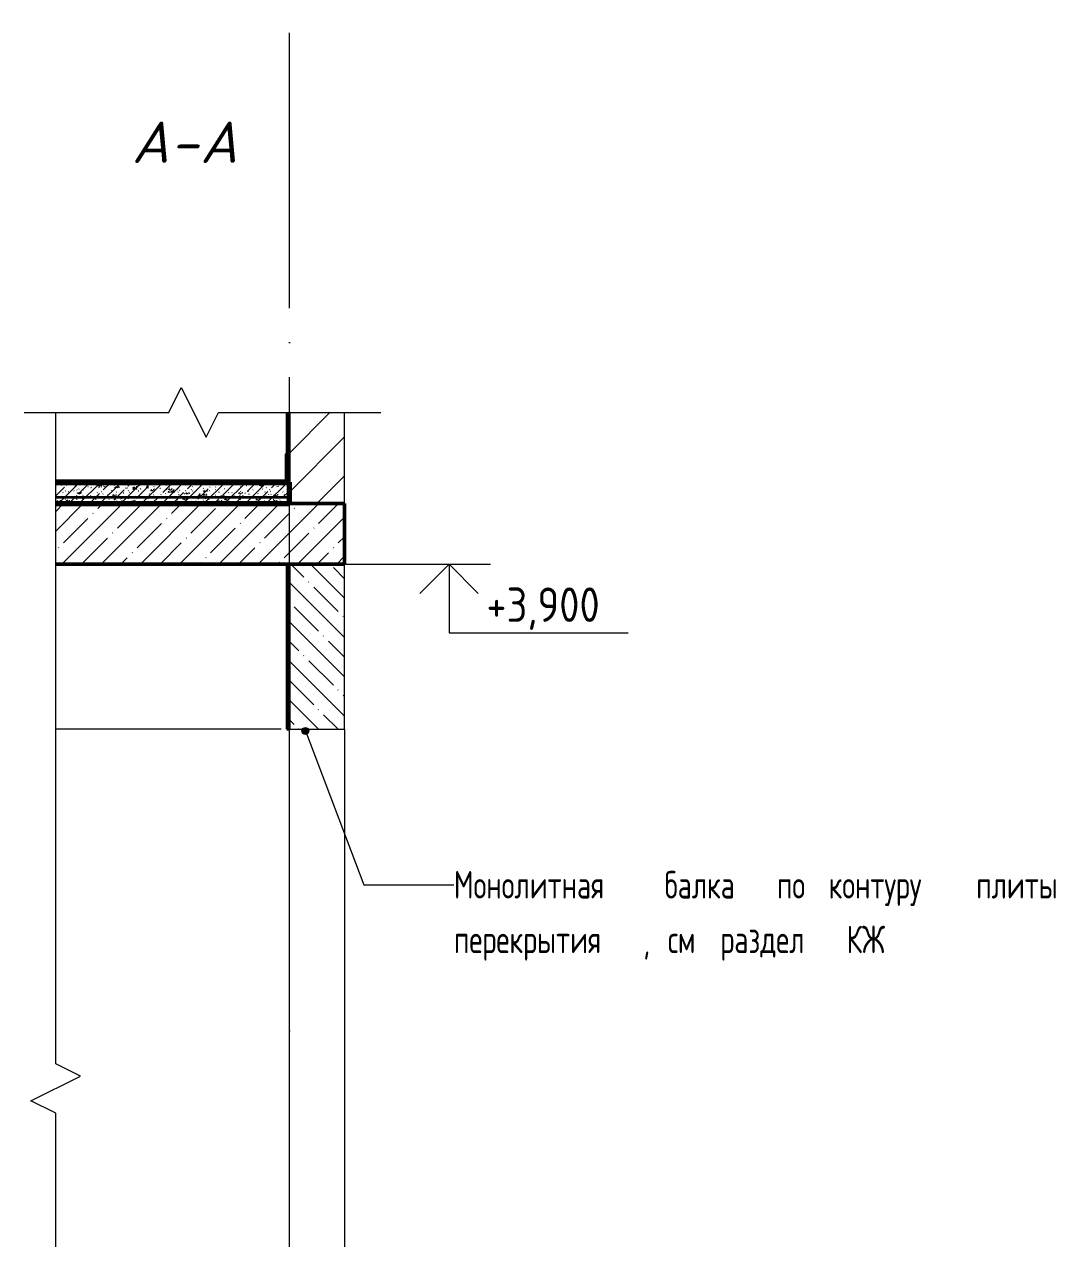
# Model space of a CAD drawing. Header units: millimetres. Extents: x -592259 to 288321, y -552984 to 293768.
# Drawn here: x 266269 to 270013, y 233477 to 237888 of the extents above; entities that cross this region are included whole.
import ezdxf

# ---------------------------------------------------------------- set-up
doc = ezdxf.new("R2010")
doc.units = ezdxf.units.MM
doc.linetypes.add('ADSK_Линия сетки_2_', pattern=[1250, 1000, -125, 0, -125])
doc.linetypes.add('ADSK_Линия сетки_3_', pattern=[1250, 1000, -125, 0, -125])
for name, color, linetype, lineweight in [('A-____-NOTE-TEXT', 250, 'Continuous', 9), ('A-CLNG-____-OTLN', 250, 'Continuous', 9), ('A-DETL-____-OTLN', 250, 'Continuous', 5), ('A-DETL-GENF-OTLN', 250, 'Continuous', 5), ('A-FLOR-____-MCUT', 250, 'Continuous', 9), ('A-FLOR-____-PATT', 250, 'Continuous', 25), ('A-FLOR-FNSH-MCUT', 250, 'Continuous', 25), ('A-WALL-____-MCUT', 250, 'Continuous', 13), ('A-WALL-____-PATT', 250, 'Continuous', 13), ('A-WALL-FNSH-MCUT', 250, 'Continuous', 13), ('G-____-____-DIMS', 250, 'Continuous', 9), ('G-____-____-TEXT', 250, 'Continuous', 9), ('S-GRID-____-OTLN', 250, 'Continuous', 9)]:
    doc.layers.add(name, color=color, linetype=linetype, lineweight=lineweight)
doc.styles.add('GOST Common_6', font='', dxfattribs={"width": 0.9, "height": 125})
doc.styles.add('ISOCPEUR_B_I_1', font='', dxfattribs={"height": 150})
doc.styles.add('ISOCPEUR_I_3', font='ГОСТ тип А.ttf', dxfattribs={"width": 0.9, "height": 100})
doc.styles.get('GOST Common_6').set_extended_font_data('GOST Common')
doc.styles.get('ISOCPEUR_B_I_1').set_extended_font_data('ISOCPEUR', italic=True, bold=True)

# ---------------------------------------------------------------- blocks, each defined once
blk = doc.blocks.new('0083_СОШ675_ВК_R22_rvt-1-А-А')
at = {"layer": 'S-GRID-____-OTLN', "linetype": 'ADSK_Линия сетки_2_'}
blk.add_line((-43525, -2670.9), (-43525, 5860.9), dxfattribs=at)
blk = doc.blocks.new('0083_СОШ675_АИ_R22_rvt-2-А-А')
at = {"layer": 'A-FLOR-____-PATT', "lineweight": 9}
h = blk.add_hatch(dxfattribs=at)
h.set_pattern_fill('FP_54', color=90, style=0, pattern_type=2)
h.set_pattern_definition([(45, (-43543.95, 4850), (-37.717, 37.717), [53.34, -8.89, 1.778, -8.89]), (45, (-43543.95, 4887.694), (-37.717, 37.717), []), (50, (-43543.95, 4850), (63.764, -5.5789), [6.667, -73.342]), (355, (-43543.95, 4850), (-12.335, 66.8695), [5.334, -58.674]), (100.451, (-43538.635, 4849.535), (51.4304, 61.291), [5.667, -62.332]), (46.184, (-43543.95, 4867.78), (94.877, -14.715), [10.001, -110.014]), (96.636, (-43536.04, 4866.55), (83.091, 86.599), [8.5, -93.497]), (351.184, (-43543.95, 4867.78), (83.092, 86.599), [8.001, -88.011]), (21, (-43535.06, 4863.335), (53.0645, -35.7927), [6.667, -73.342]), (326, (-43535.06, 4863.335), (21.6307, 64.4655), [5.334, -58.674]), (71.451, (-43530.64, 4860.35), (74.6965, 28.6724), [5.667, -62.332]), (37.5, (-43543.95, 4850), (1.0804, 29.59427), [1.676, -56.286, 1.676, -57.887, -58.896]), (37.5, (-43543.95, 4850), (1.0804, 29.59427), [-117.526, 1.676, -57.22]), (7.5, (-43543.95, 4850), (23.3864, 35.0635), [1.676, -32.283, 1.676, -54.953, -22.447]), (7.5, (-43543.95, 4850), (23.3864, 35.0635), [-90.589, 1.676, -20.771]), (327.5, (-43563.773, 4850), (47.45657, -2.00547), [1.676, -20.549, 1.676, -67.666, -92.012]), (327.5, (-43563.773, 4850), (47.45657, -2.00547), [-91.567, 1.676, -90.335]), (317.5, (-43572.663, 4850), (51.845, 8.899), [1.676, -27.216, 1.676, -44.374, -65.342]), (317.5, (-43572.663, 4850), (51.845, 8.899), [-74.943, 1.676, -63.665])])
h.paths.add_polyline_path([(-44373.7, 4120), (-43525, 4120), (-43525, 4198), (-44373.7, 4198)])
at = {"layer": 'A-WALL-____-PATT', "lineweight": 9}
blk.add_hatch(color=140, dxfattribs=at).paths.add_polyline_path([(-43525, 4200), (-43525, 4451.4), (-43535, 4451.4), (-43535, 4200)])
h = blk.add_hatch(dxfattribs=at)
h.set_pattern_fill('FP_53', color=252, style=0, pattern_type=2)
h.set_pattern_definition([(45, (-43543.95, 4850), (-71.28, 71.28), []), (45, (-43472.67, 4850), (-71.28, 71.28), [126.008, -25.202, 1.676, -23.525])])
h.paths.add_polyline_path([(-43535, 4200), (-43535, 4300), (-43540, 4300), (-43540, 4200)])
h = blk.add_hatch(color=140, dxfattribs=at)
h.paths.add_polyline_path([(-43535, 0), (-43525, 0), (-43525, 800), (-43535, 800)])
h.paths.add_polyline_path([(-43535, 3300), (-43525, 3300), (-43525, 3900), (-43535, 3900)])
at = {"layer": 'A-CLNG-____-OTLN', "color": 90}
blk.add_line((-43555, 3300), (-44373.7, 3300), dxfattribs=at)
at = {"layer": 'A-FLOR-FNSH-MCUT', "color": 90, "lineweight": 9}
for p, q in [((-43525, 4200), (-44373.7, 4200)), ((-43525, 4198), (-43525, 4200))]:
    blk.add_line(p, q, dxfattribs=at)
at = {"layer": 'A-FLOR-FNSH-MCUT', "color": 220, "lineweight": 70}
for p, q in [((-43525, 4198), (-44373.7, 4198)), ((-43525, 4120), (-43525, 4198)), ((-44373.7, 4120), (-43525, 4120))]:
    blk.add_line(p, q, dxfattribs=at)
at = {"layer": 'A-WALL-____-MCUT', "color": 180, "lineweight": 35}
for p, q in [((-43535, 4451.4), (-43535, 4200)), ((-43525, 4200), (-43525, 4451.4)), ((-43535, 4200), (-43525, 4200)), ((-43525, 3900), (-43535, 3900)), ((-43535, 3900), (-43535, 3300)), ((-43525, 3300), (-43525, 3900)), ((-43535, 3300), (-43525, 3300))]:
    blk.add_line(p, q, dxfattribs=at)
at = {"layer": 'A-WALL-FNSH-MCUT', "color": 90, "lineweight": 9}
for p, q in [((-43525, 4300), (-43540, 4300)), ((-43540, 4300), (-43540, 4200)), ((-43525, 4200), (-43525, 4300)), ((-43540, 4200), (-43525, 4200))]:
    blk.add_line(p, q, dxfattribs=at)
at = {"layer": 'S-GRID-____-OTLN', "linetype": 'ADSK_Линия сетки_3_'}
blk.add_line((-43525, -2670.9), (-43525, 5860.9), dxfattribs=at)
blk = doc.blocks.new('DET_L_Линия разрыва - М50-40156119-А-А')
at = {"layer": 'A-DETL-GENF-OTLN', "lineweight": 9}
for p, q in [((-44373.7, 2085.2), (-44373.7, 4451.4)), ((-44283.7, 2040.2), (-44373.7, 2085.2)), ((-44463.7, 1950.2), (-44283.7, 2040.2)), ((-44373.7, 1905.2), (-44463.7, 1950.2)), ((-44373.7, -558), (-44373.7, 1905.2))]:
    blk.add_line(p, q, dxfattribs=at)
blk = doc.blocks.new('DET_L_Линия разрыва - М50-V26-А-А')
at = {"layer": 'A-DETL-GENF-OTLN', "lineweight": 9}
for p, q in [((-43962.7, 4451.4), (-43917.7, 4541.4)), ((-43917.7, 4541.4), (-43827.7, 4361.4)), ((-44487.7, 4451.4), (-43962.7, 4451.4)), ((-43827.7, 4361.4), (-43782.7, 4451.4)), ((-43782.7, 4451.4), (-43192.7, 4451.4))]:
    blk.add_line(p, q, dxfattribs=at)
blk = doc.blocks.new('Высотные отметки - Стрелка вниз-32693646-А-А')
at = {"layer": 'A-____-NOTE-TEXT'}
for p, q in [((-43095.6, 3900), (-42795.6, 3900)), ((-42945.6, 3900), (-43051.6, 3793.9)), ((-42945.6, 3900), (-42945.6, 3650)), ((-42945.6, 3900), (-42839.5, 3793.9)), ((-42945.6, 3650), (-42295.6, 3650))]:
    blk.add_line(p, q, dxfattribs=at)

msp = doc.modelspace()

# ---------------------------------------------------------------- hatches: boundary and pattern name
at = {"layer": 'A-FLOR-____-PATT', "lineweight": 9}
h = msp.add_hatch(dxfattribs=at)
h.set_pattern_fill('FP_53', color=256, style=0, pattern_type=2)
h.set_pattern_definition([(45, (267212.67, 236876.76), (-71.281, 71.281), []), (45, (267283.95, 236876.76), (-71.2806, 71.2806), [126.008, -25.202, 1.676, -23.525])])
h.paths.add_polyline_path([(267431.6216, 235926.7585), (267431.6216, 236146.7585), (266382.9498, 236146.7585), (266382.9498, 235926.7585)])
at = {"layer": 'A-WALL-____-PATT', "lineweight": 15}
h = msp.add_hatch(dxfattribs=at)
h.set_pattern_fill('FP_56', color=256, style=0, pattern_type=2)
h.set_pattern_definition([(45, (267212.67, 236876.76), (-70.711, 70.711), [])])
h.paths.add_polyline_path([(267431.6216, 236146.7585), (267431.6216, 236478.2067), (267231.6216, 236478.2067), (267231.6216, 236146.7585)])
h = msp.add_hatch(dxfattribs=at)
h.set_pattern_fill('FP_55', color=256, style=0, pattern_type=2)
h.set_pattern_definition([(135, (267212.67, 236876.76), (-71.2806, -71.2806), []), (135, (267283.95, 236876.76), (-71.2806, -71.2806), [126.008, -25.202, 1.676, -23.525])])
h.paths.add_polyline_path([(267431.6216, 235326.7585), (267431.6216, 235926.7585), (267231.6222, 235926.7585), (267231.6222, 235326.7585)])
at = {"layer": 'G-____-____-TEXT'}
h = msp.add_hatch(color=110, dxfattribs=at)
edge = h.paths.add_edge_path()
edge.add_arc((267289.316, 235320.9763), 12.5, 0, 360)

# ---------------------------------------------------------------- linework, layer by layer
at = {"layer": 'A-CLNG-____-OTLN'}
msp.add_line((267201.6216, 235925.7585), (266382.9498, 235925.7585), dxfattribs=at)
at = {"layer": 'A-DETL-____-OTLN', "lineweight": 9}
for p, q in [((267231.6216, 232826.7585), (267231.6216, 235326.7585)), ((267431.6222, 235326.7585), (267431.6222, 232826.7585))]:
    msp.add_line(p, q, dxfattribs=at)
at = {"layer": 'A-FLOR-____-MCUT'}
for p, q in [((267231.6216, 236224.7585), (266382.9498, 236224.7585)), ((267231.6216, 236214.7585), (266382.9498, 236214.7585)), ((267231.6216, 236171.7585), (266382.9498, 236171.7585))]:
    msp.add_line(p, q, dxfattribs=at)
at = {"layer": 'A-FLOR-FNSH-MCUT', "color": 100, "lineweight": 9}
for p, q in [((267231.6216, 236226.7585), (266382.9498, 236226.7585)), ((267231.6216, 236166.7585), (267231.6216, 236226.7585))]:
    msp.add_line(p, q, dxfattribs=at)
at = {"layer": 'A-FLOR-FNSH-MCUT', "color": 60, "lineweight": 15}
for p, q in [((267231.6216, 236166.7585), (266382.9498, 236166.7585)), ((267231.6216, 236146.7585), (267231.6216, 236166.7585))]:
    msp.add_line(p, q, dxfattribs=at)
at = {"layer": 'A-FLOR-FNSH-MCUT', "color": 210, "lineweight": 50}
for p, q in [((267431.6216, 236146.7585), (266382.9498, 236146.7585)), ((267431.6216, 235926.7585), (267431.6216, 236146.7585)), ((266382.9498, 235926.7585), (267431.6216, 235926.7585))]:
    msp.add_line(p, q, dxfattribs=at)
at = {"layer": 'A-WALL-____-MCUT', "lineweight": 15}
for p, q in [((267231.6216, 236478.2067), (267231.6216, 236146.7585)), ((267431.6216, 236146.7585), (267431.6216, 236478.2067)), ((267431.6222, 235926.7585), (267231.6222, 235926.7585)), ((267231.6222, 235926.7585), (267231.6222, 235326.7585)), ((267431.6222, 235326.7585), (267431.6222, 235926.7585)), ((267231.6222, 235326.7585), (267431.6222, 235326.7585))]:
    msp.add_line(p, q, dxfattribs=at)
at = {"layer": 'G-____-____-DIMS'}
for p, q in [((266454.4492, 235926.7585), (267811.0483, 235926.7585)), ((266930.4135, 235926.7585), (266454.4492, 235926.7585))]:
    msp.add_line(p, q, dxfattribs=at)
at = {"layer": 'G-____-____-TEXT', "color": 110}
for p, q in [((267289.316, 235320.9763), (267501.3748, 234762.1869)), ((267501.3748, 234762.1869), (267828.5684, 234762.1869))]:
    msp.add_line(p, q, dxfattribs=at)
msp.add_circle((267289.316, 235320.9763), 12.5, dxfattribs=at)

# ---------------------------------------------------------------- block references
at = {"color": 210, "lineweight": 5}
for name in ['0083_СОШ675_АИ_R22_rvt-2-А-А', '0083_СОШ675_ВК_R22_rvt-1-А-А']:
    msp.add_blockref(name, (310756.6222, 232026.7585), dxfattribs=at)
at = {"layer": 'A-____-NOTE-TEXT'}
msp.add_blockref('Высотные отметки - Стрелка вниз-32693646-А-А', (310756.6222, 232026.7585), dxfattribs=at)
at = {"layer": 'A-DETL-GENF-OTLN', "lineweight": 9}
for name in ['DET_L_Линия разрыва - М50-V26-А-А', 'DET_L_Линия разрыва - М50-40156119-А-А']:
    msp.add_blockref(name, (310756.6222, 232026.7585), dxfattribs=at)

# ---------------------------------------------------------------- texts
at = {"layer": 'G-____-____-DIMS', "insert": (267946.7103, 235842.0369), "char_height": 125, "width": 514.411284, "attachment_point": 1, "line_spacing_factor": 1.022761, "style": 'GOST Common_6'}
msp.add_mtext('+3,900', dxfattribs=at)
at = {"layer": 'G-____-____-TEXT', "color": 7, "attachment_point": 1}
for s, insert, char_height, width, style in [('\\fISOCPEUR|b1|i1|c204|p34|;А', (266659.2051, 237534.3481), 150, 168.354375, 'ISOCPEUR_B_I_1'), ('\\fISOCPEUR|b1|i1|c204|p34|;А', (266907.252, 237534.3481), 150, 168.354375, 'ISOCPEUR_B_I_1'), ('\\fISOCPEUR|b1|i1|c204|p34|;-', (266798.1114, 237534.3481), 150, 132.278437, 'ISOCPEUR_B_I_1'), ('Монолитная', (267828.5684, 234812.1869), 100, 858.607313, 'ISOCPEUR_I_3'), ('балка', (268593.5449, 234812.1869), 100, 425.696062, 'ISOCPEUR_I_3'), ('по', (269001.334, 234812.1869), 100, 158.734125, 'ISOCPEUR_I_3'), ('контуру', (269188.8574, 234812.1869), 100, 580.822594, 'ISOCPEUR_I_3'), ('плиты', (269724.6387, 234812.1869), 100, 436.518844, 'ISOCPEUR_I_3'), ('перекрытия', (267828.5684, 234613.7494), 100, 833.354156, 'ISOCPEUR_I_3'), ('см', (268605.4512, 234613.7494), 100, 162.341719, 'ISOCPEUR_I_3'), ('раздел', (268795.9512, 234613.7494), 100, 487.025156, 'ISOCPEUR_I_3'), ('КЖ', (269254.3418, 234613.7494), 100, 209.240437, 'ISOCPEUR_I_3'), (', ', (268516.1543, 234613.7494), 100, 108.227812, 'ISOCPEUR_I_3')]:
    msp.add_mtext(s, dxfattribs=dict(at, insert=insert, char_height=char_height, width=width, style=style))

doc.saveas('drawing.dxf')
